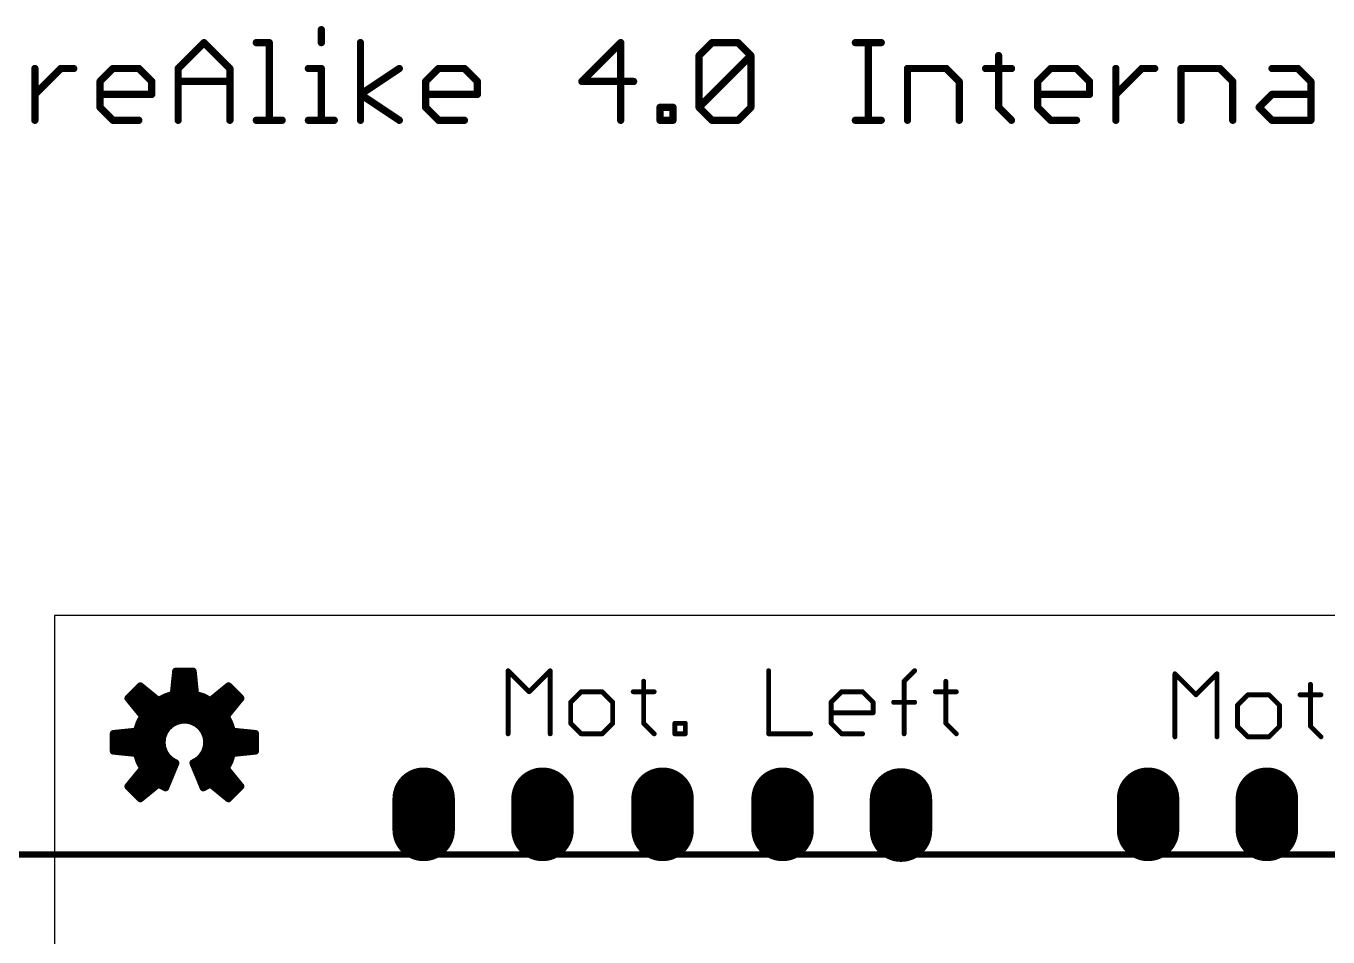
# Model space of a CAD drawing. Extents: x -31 to 85, y -21 to 97.
# Drawn here: x -0.59 to 26.69, y 78.22 to 97.3 of the extents above; entities that cross this region are included whole.
import ezdxf

# ---------------------------------------------------------------- set-up
doc = ezdxf.new("R2010")
doc.units = 0
for name, color, linetype in [('17', 82, 'CONTINUOUS'), ('20', 7, 'CONTINUOUS'), ('21', 253, 'CONTINUOUS'), ('47', 253, 'CONTINUOUS')]:
    doc.layers.add(name, color=color, linetype=linetype)

# ---------------------------------------------------------------- blocks, each defined once
blk = doc.blocks.new('LONGP50')
at = {"const_width": 1}
blk.add_lwpolyline([(-0.25, 0), (0.25, 0)], dxfattribs=at)
at = {"const_width": 0.5}
for points in [[(-0.25, 0.25, 1), (-0.25, -0.25)], [(0.25, -0.25, 1), (0.25, 0.25)]]:
    blk.add_lwpolyline(points, format="xyb", dxfattribs=at)

msp = doc.modelspace()

# ---------------------------------------------------------------- linework, layer by layer
at = {"layer": '20'}
for p, q in [((50.1015, 84.9505), (0.01, 84.9505)), ((0.01, 84.9505), (0.01, 0))]:
    msp.add_line(p, q, dxfattribs=at)
at = {"layer": '21'}
for points, const_width in [([(2.5477, 83.7848), (2.4985, 83.3009)], 0.15), ([(2.9133, 83.7848), (2.5477, 83.7848)], 0.15), ([(2.9625, 83.3009), (2.9133, 83.7848)], 0.15), ([(9.5123, 82.4738), (9.5123, 83.7957)], 0.1016), ([(9.5123, 83.7957), (9.9529, 83.3551)], 0.1016), ([(9.9529, 83.3551), (10.3936, 83.7957)], 0.1016), ([(10.3936, 83.7957), (10.3936, 82.4738)], 0.1016), ([(14.9695, 83.7957), (14.9695, 82.4738)], 0.1016), ([(17.8093, 83.5754), (18.0296, 83.7957)], 0.1016), ([(23.4823, 82.4103), (23.4823, 83.7322)], 0.1016), ([(23.4823, 83.7322), (23.9229, 83.2916)], 0.1016), ([(23.9229, 83.2916), (24.3636, 83.7322)], 0.1016), ([(24.3636, 83.7322), (24.3636, 82.4103)], 0.1016), ([(1.807, 83.478), (1.5485, 83.2195)], 0.15), ([(2.184, 83.1706), (1.807, 83.478)], 0.15), ([(2.5183, 83.496), (2.9427, 83.496)], 0.15), ([(2.5336, 83.646), (2.9274, 83.646)], 0.15), ([(3.654, 83.478), (3.277, 83.1706)], 0.15), ([(3.9125, 83.2195), (3.654, 83.478)], 0.15), ([(12.3521, 83.5754), (12.3521, 82.6941)], 0.1016), ([(17.8093, 82.4738), (17.8093, 83.5754)], 0.1016), ([(18.6824, 83.5754), (18.6824, 82.6941)], 0.1016), ([(26.3221, 83.5119), (26.3221, 82.6306)], 0.1016), ([(1.5485, 83.2195), (1.8559, 82.8425)], 0.15), ([(1.5677, 83.196), (2.1528, 83.196)], 0.15), ([(1.675, 83.346), (1.9689, 83.346)], 0.15), ([(2.3358, 83.2488), (2.184, 83.1706)], 0.15), ([(2.2333, 83.196), (3.2277, 83.196)], 0.15), ([(2.4985, 83.3009), (2.3358, 83.2488)], 0.15), ([(2.5031, 83.346), (2.9579, 83.346)], 0.15), ([(3.1252, 83.2488), (2.9625, 83.3009)], 0.15), ([(3.277, 83.1706), (3.1252, 83.2488)], 0.15), ([(3.3082, 83.196), (3.8933, 83.196)], 0.15), ([(3.4921, 83.346), (3.786, 83.346)], 0.15), ([(3.6051, 82.8425), (3.9125, 83.2195)], 0.15), ([(11.0423, 83.3551), (10.822, 83.1348)], 0.1016), ([(11.483, 83.3551), (11.0423, 83.3551)], 0.1016), ([(11.7033, 83.1348), (11.483, 83.3551)], 0.1016), ([(12.1318, 83.3551), (12.5724, 83.3551)], 0.1016), ([(16.2792, 83.1348), (16.4995, 83.3551)], 0.1016), ([(16.4995, 83.3551), (16.9402, 83.3551)], 0.1016), ([(16.9402, 83.3551), (17.1605, 83.1348)], 0.1016), ([(18.4621, 83.3551), (18.9027, 83.3551)], 0.1016), ([(25.0123, 83.2916), (24.792, 83.0713)], 0.1016), ([(25.453, 83.2916), (25.0123, 83.2916)], 0.1016), ([(25.6733, 83.0713), (25.453, 83.2916)], 0.1016), ([(26.1018, 83.2916), (26.5424, 83.2916)], 0.1016), ([(1.69, 83.046), (3.771, 83.046)], 0.15), ([(1.8123, 82.896), (3.6487, 82.896)], 0.15), ([(10.822, 83.1348), (10.822, 82.6941)], 0.1016), ([(11.7033, 82.6941), (11.7033, 83.1348)], 0.1016), ([(16.2792, 82.6941), (16.2792, 83.1348)], 0.1016), ([(17.1605, 82.9144), (16.2792, 82.9144)], 0.1016), ([(17.1605, 83.1348), (17.1605, 82.9144)], 0.1016), ([(17.5889, 83.1348), (18.0296, 83.1348)], 0.1016), ([(24.792, 83.0713), (24.792, 82.6306)], 0.1016), ([(25.6733, 82.6306), (25.6733, 83.0713)], 0.1016), ([(1.7777, 82.6907), (1.7256, 82.528)], 0.15), ([(1.7474, 82.596), (2.3719, 82.596)], 0.15), ([(1.8559, 82.8425), (1.7777, 82.6907)], 0.15), ([(1.8062, 82.746), (2.6122, 82.746)], 0.15), ([(2.3147, 82.5124), (2.3781, 82.605)], 0.15), ([(2.3781, 82.605), (2.4616, 82.6799)], 0.15), ([(2.4616, 82.6799), (2.5606, 82.7328)], 0.15), ([(2.5606, 82.7328), (2.6693, 82.7606)], 0.15), ([(2.6693, 82.7606), (2.7815, 82.7618)], 0.15), ([(2.7815, 82.7618), (2.8907, 82.7364)], 0.15), ([(2.8494, 82.746), (3.6548, 82.746)], 0.15), ([(2.8907, 82.7364), (2.9908, 82.6856)], 0.15), ([(2.9908, 82.6856), (3.076, 82.6126)], 0.15), ([(3.076, 82.6126), (3.1414, 82.5214)], 0.15), ([(3.0879, 82.596), (3.7136, 82.596)], 0.15), ([(3.6833, 82.6907), (3.6051, 82.8425)], 0.15), ([(3.7354, 82.528), (3.6833, 82.6907)], 0.15), ([(10.822, 82.6941), (11.0423, 82.4738)], 0.1016), ([(11.483, 82.4738), (11.7033, 82.6941)], 0.1016), ([(12.3521, 82.6941), (12.5724, 82.4738)], 0.1016), ([(13.0049, 82.4738), (13.0049, 82.6941)], 0.1016), ([(13.0049, 82.6941), (13.2252, 82.6941)], 0.1016), ([(13.2252, 82.6941), (13.2252, 82.4738)], 0.1016), ([(16.4995, 82.4738), (16.2792, 82.6941)], 0.1016), ([(18.6824, 82.6941), (18.9027, 82.4738)], 0.1016), ([(24.792, 82.6306), (25.0123, 82.4103)], 0.1016), ([(25.453, 82.4103), (25.6733, 82.6306)], 0.1016), ([(26.3221, 82.6306), (26.5424, 82.4103)], 0.1016), ([(1.7256, 82.528), (1.2417, 82.4788)], 0.15), ([(1.2417, 82.4788), (1.2417, 82.1132)], 0.15), ([(1.2417, 82.446), (2.2897, 82.446)], 0.15), ([(2.2617, 82.296), (2.2752, 82.4074)], 0.15), ([(2.2752, 82.4074), (2.3147, 82.5124)], 0.15), ([(3.1414, 82.5214), (3.1832, 82.4173)], 0.15), ([(3.1716, 82.446), (4.2193, 82.446)], 0.15), ([(3.1832, 82.4173), (3.199, 82.3062)], 0.15), ([(3.199, 82.3062), (3.1881, 82.1945)], 0.15), ([(4.2193, 82.4788), (3.7354, 82.528)], 0.15), ([(4.2193, 82.1132), (4.2193, 82.4788)], 0.15), ([(11.0423, 82.4738), (11.483, 82.4738)], 0.1016), ([(13.2252, 82.4738), (13.0049, 82.4738)], 0.1016), ([(14.9695, 82.4738), (15.8508, 82.4738)], 0.1016), ([(16.9402, 82.4738), (16.4995, 82.4738)], 0.1016), ([(25.0123, 82.4103), (25.453, 82.4103)], 0.1016), ([(1.2417, 82.296), (2.2617, 82.296)], 0.15), ([(1.2417, 82.146), (2.2896, 82.146)], 0.15), ([(1.2417, 82.1132), (1.7256, 82.064)], 0.15), ([(1.7256, 82.064), (1.7777, 81.9013)], 0.15), ([(2.2746, 82.1866), (2.2617, 82.296)], 0.15), ([(2.3128, 82.0832), (2.2746, 82.1866)], 0.15), ([(2.374, 81.9915), (2.3128, 82.0832)], 0.15), ([(3.1508, 82.0887), (3.0895, 81.9947)], 0.15), ([(3.1881, 82.1945), (3.1508, 82.0887)], 0.15), ([(3.171, 82.146), (4.2193, 82.146)], 0.15), ([(3.198, 82.296), (4.2193, 82.296)], 0.15), ([(3.6833, 81.9013), (3.7354, 82.064)], 0.15), ([(3.7354, 82.064), (4.2193, 82.1132)], 0.15), ([(1.7474, 81.996), (2.371, 81.996)], 0.15), ([(1.7777, 81.9013), (1.8559, 81.7495)], 0.15), ([(1.8062, 81.846), (2.5441, 81.846)], 0.15), ([(2.3358, 81.3432), (2.5511, 81.8629)], 0.15), ([(2.4549, 81.9167), (2.374, 81.9915)], 0.15), ([(2.5511, 81.8629), (2.4549, 81.9167)], 0.15), ([(3.0077, 81.918), (2.9099, 81.8629)], 0.15), ([(2.9099, 81.8629), (3.1252, 81.3432)], 0.15), ([(2.9169, 81.846), (3.6548, 81.846)], 0.15), ([(3.0895, 81.9947), (3.0077, 81.918)], 0.15), ([(3.0904, 81.996), (3.7136, 81.996)], 0.15), ([(3.6051, 81.7495), (3.6833, 81.9013)], 0.15), ([(1.8559, 81.7495), (1.5485, 81.3725)], 0.15), ([(1.69, 81.546), (2.4198, 81.546)], 0.15), ([(1.8123, 81.696), (2.482, 81.696)], 0.15), ([(2.979, 81.696), (3.6487, 81.696)], 0.15), ([(3.0412, 81.546), (3.771, 81.546)], 0.15), ([(3.9125, 81.3725), (3.6051, 81.7495)], 0.15), ([(1.5485, 81.3725), (1.807, 81.114)], 0.15), ([(1.5677, 81.396), (2.1528, 81.396)], 0.15), ([(1.675, 81.246), (1.9689, 81.246)], 0.15), ([(1.807, 81.114), (2.184, 81.4214)], 0.15), ([(2.184, 81.4214), (2.3358, 81.3432)], 0.15), ([(2.2333, 81.396), (2.3577, 81.396)], 0.15), ([(3.1033, 81.396), (3.2277, 81.396)], 0.15), ([(3.1252, 81.3432), (3.277, 81.4214)], 0.15), ([(3.277, 81.4214), (3.654, 81.114)], 0.15), ([(3.3082, 81.396), (3.8933, 81.396)], 0.15), ([(3.4921, 81.246), (3.786, 81.246)], 0.15), ([(3.654, 81.114), (3.9125, 81.3725)], 0.15)]:
    msp.add_lwpolyline(points, dxfattribs=dict(at, const_width=const_width))
for points, const_width in [([(2.5477, 83.8223, 1), (2.5477, 83.7473)], 0.075), ([(2.585, 83.781, 1), (2.5104, 83.7886)], 0.075), ([(2.9506, 83.7886, 1), (2.876, 83.781)], 0.075), ([(2.9133, 83.7473, 1), (2.9133, 83.8223)], 0.075), ([(9.5303, 83.8137, 1), (9.4943, 83.7778)], 0.0508), ([(9.5377, 83.7957, 1), (9.4869, 83.7957)], 0.0508), ([(10.419, 83.7957, 1), (10.3682, 83.7957)], 0.0508), ([(10.4115, 83.7778, 1), (10.3756, 83.8137)], 0.0508), ([(14.9949, 83.7957, 1), (14.9441, 83.7957)], 0.0508), ([(18.0475, 83.7778, 1), (18.0116, 83.8137)], 0.0508), ([(23.5003, 83.7502, 1), (23.4643, 83.7143)], 0.0508), ([(23.5077, 83.7322, 1), (23.4569, 83.7322)], 0.0508), ([(24.389, 83.7322, 1), (24.3382, 83.7322)], 0.0508), ([(24.3815, 83.7143, 1), (24.3456, 83.7502)], 0.0508), ([(1.8307, 83.5071, 1), (1.7833, 83.4489)], 0.075), ([(1.8335, 83.4515, 1), (1.7805, 83.5045)], 0.075), ([(2.5183, 83.5335, 1), (2.5183, 83.4585)], 0.075), ([(2.5336, 83.6835, 1), (2.5336, 83.6085)], 0.075), ([(2.9274, 83.6085, 1), (2.9274, 83.6835)], 0.075), ([(2.9427, 83.4585, 1), (2.9427, 83.5335)], 0.075), ([(3.6805, 83.5045, 1), (3.6275, 83.4515)], 0.075), ([(3.6777, 83.4489, 1), (3.6303, 83.5071)], 0.075), ([(12.3775, 83.5754, 1), (12.3267, 83.5754)], 0.0508), ([(17.7913, 83.5934, 1), (17.8272, 83.5574)], 0.0508), ([(17.8347, 83.5754, 1), (17.7839, 83.5754)], 0.0508), ([(18.7078, 83.5754, 1), (18.657, 83.5754)], 0.0508), ([(26.3475, 83.5119, 1), (26.2967, 83.5119)], 0.0508), ([(1.5776, 83.2432, 1), (1.5194, 83.1958)], 0.075), ([(1.522, 83.246, 1), (1.575, 83.193)], 0.075), ([(1.5677, 83.2335, 1), (1.5677, 83.1585)], 0.075), ([(1.675, 83.3835, 1), (1.675, 83.3085)], 0.075), ([(1.9689, 83.3085, 1), (1.9689, 83.3835)], 0.075), ([(2.1668, 83.2039, 1), (2.2012, 83.1373)], 0.075), ([(2.1528, 83.1585, 1), (2.1528, 83.2335)], 0.075), ([(2.1603, 83.1415, 1), (2.2077, 83.1997)], 0.075), ([(2.2333, 83.2335, 1), (2.2333, 83.1585)], 0.075), ([(2.3244, 83.2845, 1), (2.3473, 83.2131)], 0.075), ([(2.353, 83.2155, 1), (2.3187, 83.2822)], 0.075), ([(2.4612, 83.3047, 1), (2.5358, 83.2971)], 0.075), ([(2.5031, 83.3835, 1), (2.5031, 83.3085)], 0.075), ([(2.5099, 83.2652, 1), (2.4871, 83.3366)], 0.075), ([(2.9739, 83.3366, 1), (2.9511, 83.2652)], 0.075), ([(2.9252, 83.2971, 1), (2.9998, 83.3047)], 0.075), ([(2.9579, 83.3085, 1), (2.9579, 83.3835)], 0.075), ([(3.1423, 83.2822, 1), (3.108, 83.2155)], 0.075), ([(3.1137, 83.2131, 1), (3.1366, 83.2845)], 0.075), ([(3.2277, 83.1585, 1), (3.2277, 83.2335)], 0.075), ([(3.2533, 83.1997, 1), (3.3007, 83.1415)], 0.075), ([(3.2598, 83.1373, 1), (3.2942, 83.2039)], 0.075), ([(3.3082, 83.2335, 1), (3.3082, 83.1585)], 0.075), ([(3.4921, 83.3835, 1), (3.4921, 83.3085)], 0.075), ([(3.786, 83.3085, 1), (3.786, 83.3835)], 0.075), ([(3.9416, 83.1958, 1), (3.8834, 83.2432)], 0.075), ([(3.886, 83.193, 1), (3.939, 83.246)], 0.075), ([(3.8933, 83.1585, 1), (3.8933, 83.2335)], 0.075), ([(9.935, 83.373, 1), (9.9709, 83.3371)], 0.0508), ([(9.935, 83.3371, 1), (9.9709, 83.373)], 0.0508), ([(11.0423, 83.3805, 1), (11.0423, 83.3297)], 0.0508), ([(11.0603, 83.3371, 1), (11.0244, 83.373)], 0.0508), ([(11.5009, 83.373, 1), (11.465, 83.3371)], 0.0508), ([(11.483, 83.3297, 1), (11.483, 83.3805)], 0.0508), ([(12.1318, 83.3805, 1), (12.1318, 83.3297)], 0.0508), ([(12.5724, 83.3297, 1), (12.5724, 83.3805)], 0.0508), ([(16.4995, 83.3805, 1), (16.4995, 83.3297)], 0.0508), ([(16.5175, 83.3371, 1), (16.4816, 83.373)], 0.0508), ([(16.9581, 83.373, 1), (16.9222, 83.3371)], 0.0508), ([(16.9402, 83.3297, 1), (16.9402, 83.3805)], 0.0508), ([(18.4621, 83.3805, 1), (18.4621, 83.3297)], 0.0508), ([(18.9027, 83.3297, 1), (18.9027, 83.3805)], 0.0508), ([(23.905, 83.3095, 1), (23.9409, 83.2736)], 0.0508), ([(23.905, 83.2736, 1), (23.9409, 83.3095)], 0.0508), ([(25.0123, 83.317, 1), (25.0123, 83.2662)], 0.0508), ([(25.0303, 83.2736, 1), (24.9944, 83.3095)], 0.0508), ([(25.4709, 83.3095, 1), (25.435, 83.2736)], 0.0508), ([(25.453, 83.2662, 1), (25.453, 83.317)], 0.0508), ([(26.1018, 83.317, 1), (26.1018, 83.2662)], 0.0508), ([(26.5424, 83.2662, 1), (26.5424, 83.317)], 0.0508), ([(1.69, 83.0835, 1), (1.69, 83.0085)], 0.075), ([(1.8123, 82.9335, 1), (1.8123, 82.8585)], 0.075), ([(3.6487, 82.8585, 1), (3.6487, 82.9335)], 0.075), ([(3.771, 83.0085, 1), (3.771, 83.0835)], 0.075), ([(10.8474, 83.1348, 1), (10.7966, 83.1348)], 0.0508), ([(10.8041, 83.1527, 1), (10.84, 83.1168)], 0.0508), ([(11.7287, 83.1348, 1), (11.6779, 83.1348)], 0.0508), ([(11.6853, 83.1168, 1), (11.7213, 83.1527)], 0.0508), ([(16.3046, 83.1348, 1), (16.2538, 83.1348)], 0.0508), ([(16.2792, 82.9398, 1), (16.2792, 82.889)], 0.0508), ([(16.2613, 83.1527, 1), (16.2972, 83.1168)], 0.0508), ([(17.1859, 83.1348, 1), (17.1351, 83.1348)], 0.0508), ([(17.1351, 82.9144, 1), (17.1859, 82.9144)], 0.0508), ([(17.1425, 83.1168, 1), (17.1785, 83.1527)], 0.0508), ([(17.1605, 82.889, 1), (17.1605, 82.9398)], 0.0508), ([(17.5889, 83.1602, 1), (17.5889, 83.1094)], 0.0508), ([(18.0296, 83.1094, 1), (18.0296, 83.1602)], 0.0508), ([(24.8174, 83.0713, 1), (24.7666, 83.0713)], 0.0508), ([(24.7741, 83.0892, 1), (24.81, 83.0533)], 0.0508), ([(25.6987, 83.0713, 1), (25.6479, 83.0713)], 0.0508), ([(25.6553, 83.0533, 1), (25.6913, 83.0892)], 0.0508), ([(1.7474, 82.6335, 1), (1.7474, 82.5585)], 0.075), ([(1.7443, 82.7078, 1), (1.811, 82.6735)], 0.075), ([(1.8134, 82.6792, 1), (1.742, 82.7021)], 0.075), ([(1.8062, 82.7835, 1), (1.8062, 82.7085)], 0.075), ([(1.8892, 82.8253, 1), (1.8226, 82.8597)], 0.075), ([(1.8268, 82.8188, 1), (1.885, 82.8662)], 0.075), ([(2.353, 82.6329, 1), (2.4031, 82.5771)], 0.075), ([(2.409, 82.5838, 1), (2.3471, 82.6262)], 0.075), ([(2.3719, 82.5585, 1), (2.3719, 82.6335)], 0.075), ([(2.4439, 82.713, 1), (2.4793, 82.6468)], 0.075), ([(2.4866, 82.652, 1), (2.4366, 82.7078)], 0.075), ([(2.5513, 82.7691, 1), (2.5699, 82.6964)], 0.075), ([(2.5783, 82.6997, 1), (2.5429, 82.7658)], 0.075), ([(2.6122, 82.7085, 1), (2.6122, 82.7835)], 0.075), ([(2.6689, 82.7981, 1), (2.6697, 82.7231)], 0.075), ([(2.6786, 82.7243, 1), (2.66, 82.7969)], 0.075), ([(2.79, 82.7984, 1), (2.773, 82.7253)], 0.075), ([(2.7819, 82.7243, 1), (2.7811, 82.7993)], 0.075), ([(2.8494, 82.7835, 1), (2.8494, 82.7085)], 0.075), ([(2.9077, 82.7698, 1), (2.8738, 82.7029)], 0.075), ([(2.8822, 82.6998, 1), (2.8993, 82.7729)], 0.075), ([(3.0152, 82.7141, 1), (2.9664, 82.6572)], 0.075), ([(2.9739, 82.6522, 1), (3.0078, 82.7191)], 0.075), ([(3.1065, 82.6344, 1), (3.0455, 82.5907)], 0.075), ([(3.0879, 82.6335, 1), (3.0879, 82.5585)], 0.075), ([(3.0516, 82.5841, 1), (3.1004, 82.641)], 0.075), ([(3.6384, 82.8597, 1), (3.5718, 82.8253)], 0.075), ([(3.576, 82.8662, 1), (3.6342, 82.8188)], 0.075), ([(3.719, 82.7021, 1), (3.6476, 82.6792)], 0.075), ([(3.65, 82.6735, 1), (3.7167, 82.7078)], 0.075), ([(3.6548, 82.7085, 1), (3.6548, 82.7835)], 0.075), ([(3.7136, 82.5585, 1), (3.7136, 82.6335)], 0.075), ([(10.7966, 82.6941, 1), (10.8474, 82.6941)], 0.0508), ([(10.84, 82.7121, 1), (10.8041, 82.6762)], 0.0508), ([(11.6779, 82.6941, 1), (11.7287, 82.6941)], 0.0508), ([(11.7213, 82.6762, 1), (11.6853, 82.7121)], 0.0508), ([(12.37, 82.7121, 1), (12.3341, 82.6762)], 0.0508), ([(12.3267, 82.6941, 1), (12.3775, 82.6941)], 0.0508), ([(13.0303, 82.6941, 1), (12.9795, 82.6941)], 0.0508), ([(13.0049, 82.7195, 1), (13.0049, 82.6687)], 0.0508), ([(13.2506, 82.6941, 1), (13.1998, 82.6941)], 0.0508), ([(13.2252, 82.6687, 1), (13.2252, 82.7195)], 0.0508), ([(16.2538, 82.6941, 1), (16.3046, 82.6941)], 0.0508), ([(16.2972, 82.7121, 1), (16.2613, 82.6762)], 0.0508), ([(18.7004, 82.7121, 1), (18.6644, 82.6762)], 0.0508), ([(18.657, 82.6941, 1), (18.7078, 82.6941)], 0.0508), ([(24.7666, 82.6306, 1), (24.8174, 82.6306)], 0.0508), ([(24.81, 82.6486, 1), (24.7741, 82.6127)], 0.0508), ([(25.6479, 82.6306, 1), (25.6987, 82.6306)], 0.0508), ([(25.6913, 82.6127, 1), (25.6553, 82.6486)], 0.0508), ([(26.34, 82.6486, 1), (26.3041, 82.6127)], 0.0508), ([(26.2967, 82.6306, 1), (26.3475, 82.6306)], 0.0508), ([(1.2792, 82.4788, 1), (1.2042, 82.4788)], 0.075), ([(1.2379, 82.5161, 1), (1.2455, 82.4415)], 0.075), ([(1.2417, 82.4835, 1), (1.2417, 82.4085)], 0.075), ([(1.6899, 82.5394, 1), (1.7613, 82.5166)], 0.075), ([(1.7294, 82.4907, 1), (1.7218, 82.5653)], 0.075), ([(2.2401, 82.4206, 1), (2.3102, 82.3942)], 0.075), ([(2.3124, 82.4029, 1), (2.2379, 82.4119)], 0.075), ([(2.2837, 82.5336, 1), (2.3456, 82.4912)], 0.075), ([(2.3498, 82.4992, 1), (2.2796, 82.5256)], 0.075), ([(2.2897, 82.4085, 1), (2.2897, 82.4835)], 0.075), ([(3.1761, 82.5354, 1), (3.1066, 82.5074)], 0.075), ([(3.1109, 82.4995, 1), (3.1718, 82.5432)], 0.075), ([(3.1716, 82.4835, 1), (3.1716, 82.4085)], 0.075), ([(3.2203, 82.4226, 1), (3.146, 82.412)], 0.075), ([(3.1484, 82.4033, 1), (3.218, 82.4312)], 0.075), ([(3.2364, 82.3025, 1), (3.1617, 82.3098)], 0.075), ([(3.7392, 82.5653, 1), (3.7316, 82.4907)], 0.075), ([(3.6997, 82.5166, 1), (3.7711, 82.5394)], 0.075), ([(4.2568, 82.4788, 1), (4.1818, 82.4788)], 0.075), ([(4.2155, 82.4415, 1), (4.2231, 82.5161)], 0.075), ([(4.2193, 82.4085, 1), (4.2193, 82.4835)], 0.075), ([(9.4869, 82.4738, 1), (9.5377, 82.4738)], 0.0508), ([(10.3682, 82.4738, 1), (10.419, 82.4738)], 0.0508), ([(11.0423, 82.4992, 1), (11.0423, 82.4484)], 0.0508), ([(11.0244, 82.4558, 1), (11.0603, 82.4918)], 0.0508), ([(11.465, 82.4918, 1), (11.5009, 82.4558)], 0.0508), ([(11.483, 82.4484, 1), (11.483, 82.4992)], 0.0508), ([(12.5544, 82.4558, 1), (12.5904, 82.4918)], 0.0508), ([(13.0049, 82.4992, 1), (13.0049, 82.4484)], 0.0508), ([(12.9795, 82.4738, 1), (13.0303, 82.4738)], 0.0508), ([(13.1998, 82.4738, 1), (13.2506, 82.4738)], 0.0508), ([(13.2252, 82.4484, 1), (13.2252, 82.4992)], 0.0508), ([(14.9695, 82.4992, 1), (14.9695, 82.4484)], 0.0508), ([(14.9441, 82.4738, 1), (14.9949, 82.4738)], 0.0508), ([(15.8508, 82.4484, 1), (15.8508, 82.4992)], 0.0508), ([(16.4995, 82.4992, 1), (16.4995, 82.4484)], 0.0508), ([(16.4816, 82.4558, 1), (16.5175, 82.4918)], 0.0508), ([(16.9402, 82.4484, 1), (16.9402, 82.4992)], 0.0508), ([(17.7839, 82.4738, 1), (17.8347, 82.4738)], 0.0508), ([(18.8848, 82.4558, 1), (18.9207, 82.4918)], 0.0508), ([(23.4569, 82.4103, 1), (23.5077, 82.4103)], 0.0508), ([(24.3382, 82.4103, 1), (24.389, 82.4103)], 0.0508), ([(25.0123, 82.4357, 1), (25.0123, 82.3849)], 0.0508), ([(24.9944, 82.3923, 1), (25.0303, 82.4283)], 0.0508), ([(25.435, 82.4283, 1), (25.4709, 82.3923)], 0.0508), ([(25.453, 82.3849, 1), (25.453, 82.4357)], 0.0508), ([(26.5244, 82.3923, 1), (26.5604, 82.4283)], 0.0508), ([(1.2417, 82.3335, 1), (1.2417, 82.2585)], 0.075), ([(1.2417, 82.1835, 1), (1.2417, 82.1085)], 0.075), ([(1.2455, 82.1505, 1), (1.2379, 82.0759)], 0.075), ([(1.2042, 82.1132, 1), (1.2792, 82.1132)], 0.075), ([(1.7613, 82.0754, 1), (1.6899, 82.0526)], 0.075), ([(1.7218, 82.0267, 1), (1.7294, 82.1013)], 0.075), ([(2.2989, 82.3004, 1), (2.2245, 82.2916)], 0.075), ([(2.2245, 82.3005, 1), (2.2989, 82.2915)], 0.075), ([(2.3098, 82.1995, 1), (2.2395, 82.1736)], 0.075), ([(2.2374, 82.1822, 1), (2.3119, 82.191)], 0.075), ([(2.2617, 82.2585, 1), (2.2617, 82.3335)], 0.075), ([(2.344, 82.104, 1), (2.2816, 82.0623)], 0.075), ([(2.2776, 82.0702, 1), (2.348, 82.0961)], 0.075), ([(2.2896, 82.1085, 1), (2.2896, 82.1835)], 0.075), ([(3.1155, 82.1011, 1), (3.1862, 82.0762)], 0.075), ([(3.1823, 82.0682, 1), (3.1194, 82.1091)], 0.075), ([(3.171, 82.1835, 1), (3.171, 82.1085)], 0.075), ([(3.1507, 82.1982, 1), (3.2254, 82.1908)], 0.075), ([(3.2234, 82.1821, 1), (3.1527, 82.207)], 0.075), ([(3.198, 82.3335, 1), (3.198, 82.2585)], 0.075), ([(3.1619, 82.3009, 1), (3.2362, 82.3115)], 0.075), ([(3.7316, 82.1013, 1), (3.7392, 82.0267)], 0.075), ([(3.7711, 82.0526, 1), (3.6997, 82.0754)], 0.075), ([(4.1818, 82.1132, 1), (4.2568, 82.1132)], 0.075), ([(4.2231, 82.0759, 1), (4.2155, 82.1505)], 0.075), ([(4.2193, 82.2585, 1), (4.2193, 82.3335)], 0.075), ([(4.2193, 82.1085, 1), (4.2193, 82.1835)], 0.075), ([(1.7474, 82.0335, 1), (1.7474, 81.9585)], 0.075), ([(1.811, 81.9185, 1), (1.7443, 81.8842)], 0.075), ([(1.742, 81.8899, 1), (1.8134, 81.9128)], 0.075), ([(1.8062, 81.8835, 1), (1.8062, 81.8085)], 0.075), ([(2.3995, 82.0191, 1), (2.3486, 81.964)], 0.075), ([(2.3428, 81.9707, 1), (2.4052, 82.0124)], 0.075), ([(2.371, 81.9585, 1), (2.371, 82.0335)], 0.075), ([(2.4733, 81.9495, 1), (2.4366, 81.884)], 0.075), ([(2.4295, 81.8892, 1), (2.4804, 81.9443)], 0.075), ([(2.5857, 81.8485, 1), (2.5165, 81.8773)], 0.075), ([(2.5328, 81.8302, 1), (2.5694, 81.8956)], 0.075), ([(2.5441, 81.8085, 1), (2.5441, 81.8835)], 0.075), ([(2.9445, 81.8773, 1), (2.8753, 81.8485)], 0.075), ([(2.8915, 81.8956, 1), (2.9283, 81.8302)], 0.075), ([(2.9169, 81.8835, 1), (2.9169, 81.8085)], 0.075), ([(2.982, 81.9453, 1), (3.0333, 81.8906)], 0.075), ([(3.0261, 81.8853, 1), (2.9893, 81.9506)], 0.075), ([(3.0581, 82.0152, 1), (3.121, 81.9742)], 0.075), ([(3.0904, 82.0335, 1), (3.0904, 81.9585)], 0.075), ([(3.1152, 81.9673, 1), (3.0639, 82.022)], 0.075), ([(3.6476, 81.9128, 1), (3.719, 81.8899)], 0.075), ([(3.7167, 81.8842, 1), (3.65, 81.9185)], 0.075), ([(3.6548, 81.8085, 1), (3.6548, 81.8835)], 0.075), ([(3.7136, 81.9585, 1), (3.7136, 82.0335)], 0.075), ([(1.69, 81.5835, 1), (1.69, 81.5085)], 0.075), ([(1.8123, 81.7335, 1), (1.8123, 81.6585)], 0.075), ([(1.8226, 81.7323, 1), (1.8892, 81.7667)], 0.075), ([(1.885, 81.7258, 1), (1.8268, 81.7732)], 0.075), ([(2.4198, 81.5085, 1), (2.4198, 81.5835)], 0.075), ([(2.482, 81.6585, 1), (2.482, 81.7335)], 0.075), ([(2.979, 81.7335, 1), (2.979, 81.6585)], 0.075), ([(3.0412, 81.5835, 1), (3.0412, 81.5085)], 0.075), ([(3.6342, 81.7732, 1), (3.576, 81.7258)], 0.075), ([(3.5718, 81.7667, 1), (3.6384, 81.7323)], 0.075), ([(3.6487, 81.6585, 1), (3.6487, 81.7335)], 0.075), ([(3.771, 81.5085, 1), (3.771, 81.5835)], 0.075), ([(1.575, 81.399, 1), (1.522, 81.346)], 0.075), ([(1.5194, 81.3962, 1), (1.5776, 81.3488)], 0.075), ([(1.5677, 81.4335, 1), (1.5677, 81.3585)], 0.075), ([(1.675, 81.2835, 1), (1.675, 81.2085)], 0.075), ([(1.9689, 81.2085, 1), (1.9689, 81.2835)], 0.075), ([(2.2012, 81.4547, 1), (2.1668, 81.3881)], 0.075), ([(2.1528, 81.3585, 1), (2.1528, 81.4335)], 0.075), ([(2.2077, 81.3923, 1), (2.1603, 81.4505)], 0.075), ([(2.2333, 81.4335, 1), (2.2333, 81.3585)], 0.075), ([(2.3012, 81.3576, 1), (2.3704, 81.3288)], 0.075), ([(2.3186, 81.3099, 1), (2.353, 81.3765)], 0.075), ([(2.3577, 81.3585, 1), (2.3577, 81.4335)], 0.075), ([(3.1033, 81.4335, 1), (3.1033, 81.3585)], 0.075), ([(3.108, 81.3765, 1), (3.1424, 81.3099)], 0.075), ([(3.0906, 81.3288, 1), (3.1598, 81.3576)], 0.075), ([(3.2277, 81.3585, 1), (3.2277, 81.4335)], 0.075), ([(3.3007, 81.4505, 1), (3.2533, 81.3923)], 0.075), ([(3.2942, 81.3881, 1), (3.2598, 81.4547)], 0.075), ([(3.3082, 81.4335, 1), (3.3082, 81.3585)], 0.075), ([(3.4921, 81.2835, 1), (3.4921, 81.2085)], 0.075), ([(3.786, 81.2085, 1), (3.786, 81.2835)], 0.075), ([(3.8834, 81.3488, 1), (3.9416, 81.3962)], 0.075), ([(3.939, 81.346, 1), (3.886, 81.399)], 0.075), ([(3.8933, 81.3585, 1), (3.8933, 81.4335)], 0.075), ([(1.7833, 81.1431, 1), (1.8307, 81.0849)], 0.075), ([(1.7805, 81.0875, 1), (1.8335, 81.1405)], 0.075), ([(3.6275, 81.1405, 1), (3.6805, 81.0875)], 0.075), ([(3.6303, 81.0849, 1), (3.6777, 81.1431)], 0.075)]:
    msp.add_lwpolyline(points, format="xyb", dxfattribs=dict(at, const_width=const_width))
at = {"layer": '47'}
for points, const_width in [([(5.5988, 97.2244), (5.5988, 96.9532)], 0.1524), ([(2.599, 96.4109), (3.1414, 96.9532)], 0.1524), ([(3.1414, 96.9532), (3.6837, 96.4109)], 0.1524), ([(4.2362, 96.9532), (4.5074, 96.9532)], 0.1524), ([(4.5074, 96.9532), (4.5074, 95.3262)], 0.1524), ([(6.4191, 95.3262), (6.4191, 96.9532)], 0.1524), ([(11.8712, 96.9532), (11.0577, 96.1397)], 0.1524), ([(11.8712, 95.3262), (11.8712, 96.9532)], 0.1524), ([(13.5134, 96.682), (13.7846, 96.9532)], 0.1524), ([(13.7846, 96.9532), (14.3269, 96.9532)], 0.1524), ([(14.3269, 96.9532), (14.5981, 96.682)], 0.1524), ([(16.7877, 96.9532), (17.3301, 96.9532)], 0.1524), ([(17.0589, 95.3262), (17.0589, 96.9532)], 0.1524), ([(13.5134, 95.5974), (13.5134, 96.682)], 0.1524), ([(13.5134, 95.5974), (14.5981, 96.682)], 0.1524), ([(14.5981, 96.682), (14.5981, 95.5974)], 0.1524), ([(19.7875, 96.682), (19.7875, 95.5974)], 0.1524), ([(-0.4024, 95.3262), (-0.4024, 96.4109)], 0.1524), ([(-0.4024, 95.8685), (0.1399, 96.4109)], 0.1524), ([(0.1399, 96.4109), (0.4111, 96.4109)], 0.1524), ([(0.9619, 96.1397), (1.233, 96.4109)], 0.1524), ([(1.233, 96.4109), (1.7754, 96.4109)], 0.1524), ([(1.7754, 96.4109), (2.0465, 96.1397)], 0.1524), ([(2.599, 95.3262), (2.599, 96.4109)], 0.1524), ([(3.6837, 96.4109), (3.6837, 95.3262)], 0.1524), ([(5.3276, 96.4109), (5.5988, 96.4109)], 0.1524), ([(5.5988, 96.4109), (5.5988, 95.3262)], 0.1524), ([(6.4191, 95.8685), (7.2326, 96.4109)], 0.1524), ([(7.7834, 96.1397), (8.0545, 96.4109)], 0.1524), ([(8.0545, 96.4109), (8.5969, 96.4109)], 0.1524), ([(8.5969, 96.4109), (8.868, 96.1397)], 0.1524), ([(17.8792, 95.3262), (17.8792, 96.4109)], 0.1524), ([(17.8792, 96.4109), (18.6927, 96.4109)], 0.1524), ([(18.6927, 96.4109), (18.9638, 96.1397)], 0.1524), ([(19.5163, 96.4109), (20.0587, 96.4109)], 0.1524), ([(20.6078, 96.1397), (20.8789, 96.4109)], 0.1524), ([(20.8789, 96.4109), (21.4213, 96.4109)], 0.1524), ([(21.4213, 96.4109), (21.6924, 96.1397)], 0.1524), ([(22.2449, 95.3262), (22.2449, 96.4109)], 0.1524), ([(22.2449, 95.8685), (22.7872, 96.4109)], 0.1524), ([(22.7872, 96.4109), (23.0584, 96.4109)], 0.1524), ([(23.6092, 95.3262), (23.6092, 96.4109)], 0.1524), ([(23.6092, 96.4109), (24.4227, 96.4109)], 0.1524), ([(24.4227, 96.4109), (24.6939, 96.1397)], 0.1524), ([(25.5175, 96.4109), (26.0599, 96.4109)], 0.1524), ([(26.0599, 96.4109), (26.331, 96.1397)], 0.1524), ([(0.9619, 95.5974), (0.9619, 96.1397)], 0.1524), ([(2.0465, 96.1397), (2.0465, 95.8685)], 0.1524), ([(2.599, 96.1397), (3.6837, 96.1397)], 0.1524), ([(7.7834, 95.5974), (7.7834, 96.1397)], 0.1524), ([(8.868, 96.1397), (8.868, 95.8685)], 0.1524), ([(11.0577, 96.1397), (12.1423, 96.1397)], 0.1524), ([(18.9638, 96.1397), (18.9638, 95.3262)], 0.1524), ([(20.6078, 95.5974), (20.6078, 96.1397)], 0.1524), ([(21.6924, 96.1397), (21.6924, 95.8685)], 0.1524), ([(24.6939, 96.1397), (24.6939, 95.3262)], 0.1524), ([(26.331, 96.1397), (26.331, 95.3262)], 0.1524), ([(2.0465, 95.8685), (0.9619, 95.8685)], 0.1524), ([(7.2326, 95.3262), (6.4191, 95.8685)], 0.1524), ([(8.868, 95.8685), (7.7834, 95.8685)], 0.1524), ([(21.6924, 95.8685), (20.6078, 95.8685)], 0.1524), ([(25.2464, 95.5974), (25.5175, 95.8685)], 0.1524), ([(25.5175, 95.8685), (26.331, 95.8685)], 0.1524), ([(1.233, 95.3262), (0.9619, 95.5974)], 0.1524), ([(8.0545, 95.3262), (7.7834, 95.5974)], 0.1524), ([(12.6948, 95.3262), (12.6948, 95.5974)], 0.1524), ([(12.6948, 95.5974), (12.966, 95.5974)], 0.1524), ([(12.966, 95.5974), (12.966, 95.3262)], 0.1524), ([(13.7846, 95.3262), (13.5134, 95.5974)], 0.1524), ([(14.5981, 95.5974), (14.3269, 95.3262)], 0.1524), ([(19.7875, 95.5974), (20.0587, 95.3262)], 0.1524), ([(20.8789, 95.3262), (20.6078, 95.5974)], 0.1524), ([(25.5175, 95.3262), (25.2464, 95.5974)], 0.1524), ([(1.7754, 95.3262), (1.233, 95.3262)], 0.1524), ([(4.2362, 95.3262), (4.7785, 95.3262)], 0.1524), ([(5.3276, 95.3262), (5.87, 95.3262)], 0.1524), ([(8.5969, 95.3262), (8.0545, 95.3262)], 0.1524), ([(12.966, 95.3262), (12.6948, 95.3262)], 0.1524), ([(14.3269, 95.3262), (13.7846, 95.3262)], 0.1524), ([(16.7877, 95.3262), (17.3301, 95.3262)], 0.1524), ([(21.4213, 95.3262), (20.8789, 95.3262)], 0.1524), ([(26.331, 95.3262), (25.5175, 95.3262)], 0.1524), ([(44.2595, 79.9465), (-27.35, 79.9465)], 0.13)]:
    msp.add_lwpolyline(points, dxfattribs=dict(at, const_width=const_width))
at = {"layer": '47', "const_width": 0.0762}
for points in [[(5.6369, 97.2244, 1), (5.5607, 97.2244)], [(3.1683, 96.9801, 1), (3.1144, 96.9262)], [(3.1683, 96.9262, 1), (3.1144, 96.9801)], [(4.2362, 96.9913, 1), (4.2362, 96.9151)], [(4.5455, 96.9532, 1), (4.4693, 96.9532)], [(4.5074, 96.9151, 1), (4.5074, 96.9913)], [(5.5607, 96.9532, 1), (5.6369, 96.9532)], [(6.4572, 96.9532, 1), (6.381, 96.9532)], [(11.9093, 96.9532, 1), (11.8331, 96.9532)], [(11.8981, 96.9262, 1), (11.8442, 96.9801)], [(13.7846, 96.9913, 1), (13.7846, 96.9151)], [(13.8115, 96.9262, 1), (13.7576, 96.9801)], [(14.3539, 96.9801, 1), (14.3, 96.9262)], [(14.3269, 96.9151, 1), (14.3269, 96.9913)], [(16.7877, 96.9913, 1), (16.7877, 96.9151)], [(17.097, 96.9532, 1), (17.0208, 96.9532)], [(17.3301, 96.9151, 1), (17.3301, 96.9913)], [(13.5515, 96.682, 1), (13.4753, 96.682)], [(13.4865, 96.709, 1), (13.5404, 96.6551)], [(14.6362, 96.682, 1), (14.56, 96.682)], [(14.625, 96.6551, 1), (14.5711, 96.709)], [(14.5711, 96.6551, 1), (14.625, 96.709)], [(19.8256, 96.682, 1), (19.7494, 96.682)], [(-0.3643, 96.4109, 1), (-0.4405, 96.4109)], [(0.1399, 96.449, 1), (0.1399, 96.3728)], [(0.1669, 96.3839, 1), (0.113, 96.4378)], [(0.4111, 96.3728, 1), (0.4111, 96.449)], [(1.233, 96.449, 1), (1.233, 96.3728)], [(1.26, 96.3839, 1), (1.2061, 96.4378)], [(1.8023, 96.4378, 1), (1.7484, 96.3839)], [(1.7754, 96.3728, 1), (1.7754, 96.449)], [(2.6371, 96.4109, 1), (2.5609, 96.4109)], [(2.5721, 96.4378, 1), (2.626, 96.3839)], [(3.7218, 96.4109, 1), (3.6456, 96.4109)], [(3.6568, 96.3839, 1), (3.7106, 96.4378)], [(5.3276, 96.449, 1), (5.3276, 96.3728)], [(5.6369, 96.4109, 1), (5.5607, 96.4109)], [(5.5988, 96.3728, 1), (5.5988, 96.449)], [(7.2537, 96.3792, 1), (7.2114, 96.4426)], [(8.0545, 96.449, 1), (8.0545, 96.3728)], [(8.0815, 96.3839, 1), (8.0276, 96.4378)], [(8.6238, 96.4378, 1), (8.5699, 96.3839)], [(8.5969, 96.3728, 1), (8.5969, 96.449)], [(17.9173, 96.4109, 1), (17.8411, 96.4109)], [(17.8792, 96.449, 1), (17.8792, 96.3728)], [(18.7196, 96.4378, 1), (18.6657, 96.3839)], [(18.6927, 96.3728, 1), (18.6927, 96.449)], [(19.5163, 96.449, 1), (19.5163, 96.3728)], [(20.0587, 96.3728, 1), (20.0587, 96.449)], [(20.8789, 96.449, 1), (20.8789, 96.3728)], [(20.9059, 96.3839, 1), (20.852, 96.4378)], [(21.4482, 96.4378, 1), (21.3943, 96.3839)], [(21.4213, 96.3728, 1), (21.4213, 96.449)], [(22.283, 96.4109, 1), (22.2068, 96.4109)], [(22.7872, 96.449, 1), (22.7872, 96.3728)], [(22.8142, 96.3839, 1), (22.7603, 96.4378)], [(23.0584, 96.3728, 1), (23.0584, 96.449)], [(23.6473, 96.4109, 1), (23.5711, 96.4109)], [(23.6092, 96.449, 1), (23.6092, 96.3728)], [(24.4497, 96.4378, 1), (24.3958, 96.3839)], [(24.4227, 96.3728, 1), (24.4227, 96.449)], [(25.5175, 96.449, 1), (25.5175, 96.3728)], [(26.0868, 96.4378, 1), (26.0329, 96.3839)], [(26.0599, 96.3728, 1), (26.0599, 96.449)], [(1, 96.1397, 1), (0.9238, 96.1397)], [(0.9349, 96.1666, 1), (0.9888, 96.1128)], [(2.0846, 96.1397, 1), (2.0084, 96.1397)], [(2.0196, 96.1128, 1), (2.0735, 96.1666)], [(2.599, 96.1778, 1), (2.599, 96.1016)], [(3.6837, 96.1016, 1), (3.6837, 96.1778)], [(7.8215, 96.1397, 1), (7.7453, 96.1397)], [(7.7564, 96.1666, 1), (7.8103, 96.1128)], [(8.9061, 96.1397, 1), (8.8299, 96.1397)], [(8.8411, 96.1128, 1), (8.895, 96.1666)], [(11.0577, 96.1778, 1), (11.0577, 96.1016)], [(11.0307, 96.1666, 1), (11.0846, 96.1128)], [(12.1423, 96.1016, 1), (12.1423, 96.1778)], [(19.0019, 96.1397, 1), (18.9257, 96.1397)], [(18.9369, 96.1128, 1), (18.9908, 96.1666)], [(20.6459, 96.1397, 1), (20.5697, 96.1397)], [(20.5808, 96.1666, 1), (20.6347, 96.1128)], [(21.7305, 96.1397, 1), (21.6543, 96.1397)], [(21.6655, 96.1128, 1), (21.7194, 96.1666)], [(24.732, 96.1397, 1), (24.6558, 96.1397)], [(24.6669, 96.1128, 1), (24.7208, 96.1666)], [(26.3691, 96.1397, 1), (26.2929, 96.1397)], [(26.3041, 96.1128, 1), (26.358, 96.1666)], [(-0.4294, 95.8955, 1), (-0.3755, 95.8416)], [(0.9619, 95.9066, 1), (0.9619, 95.8304)], [(2.0084, 95.8685, 1), (2.0846, 95.8685)], [(2.0465, 95.8304, 1), (2.0465, 95.9066)], [(6.4402, 95.9002, 1), (6.3979, 95.8368)], [(6.3979, 95.9002, 1), (6.4402, 95.8368)], [(7.7834, 95.9066, 1), (7.7834, 95.8304)], [(8.8299, 95.8685, 1), (8.9061, 95.8685)], [(8.868, 95.8304, 1), (8.868, 95.9066)], [(20.6078, 95.9066, 1), (20.6078, 95.8304)], [(21.6543, 95.8685, 1), (21.7305, 95.8685)], [(21.6924, 95.8304, 1), (21.6924, 95.9066)], [(22.218, 95.8955, 1), (22.2719, 95.8416)], [(25.5175, 95.9066, 1), (25.5175, 95.8304)], [(25.5445, 95.8416, 1), (25.4906, 95.8955)], [(26.331, 95.8304, 1), (26.331, 95.9066)], [(0.9888, 95.6243, 1), (0.9349, 95.5704)], [(0.9238, 95.5974, 1), (1, 95.5974)], [(7.8103, 95.6243, 1), (7.7564, 95.5704)], [(7.7453, 95.5974, 1), (7.8215, 95.5974)], [(12.7329, 95.5974, 1), (12.6567, 95.5974)], [(12.6948, 95.6355, 1), (12.6948, 95.5593)], [(13.0041, 95.5974, 1), (12.9279, 95.5974)], [(12.966, 95.5593, 1), (12.966, 95.6355)], [(13.5404, 95.6243, 1), (13.4865, 95.5704)], [(13.4865, 95.6243, 1), (13.5404, 95.5704)], [(13.4753, 95.5974, 1), (13.5515, 95.5974)], [(14.56, 95.5974, 1), (14.6362, 95.5974)], [(14.625, 95.5704, 1), (14.5711, 95.6243)], [(19.8144, 95.6243, 1), (19.7605, 95.5704)], [(19.7494, 95.5974, 1), (19.8256, 95.5974)], [(20.6347, 95.6243, 1), (20.5808, 95.5704)], [(20.5697, 95.5974, 1), (20.6459, 95.5974)], [(25.2733, 95.6243, 1), (25.2194, 95.5704)], [(25.2194, 95.6243, 1), (25.2733, 95.5704)], [(-0.4405, 95.3262, 1), (-0.3643, 95.3262)], [(1.233, 95.3643, 1), (1.233, 95.2881)], [(1.2061, 95.2993, 1), (1.26, 95.3531)], [(1.7754, 95.2881, 1), (1.7754, 95.3643)], [(2.5609, 95.3262, 1), (2.6371, 95.3262)], [(3.6456, 95.3262, 1), (3.7218, 95.3262)], [(4.2362, 95.3643, 1), (4.2362, 95.2881)], [(4.4693, 95.3262, 1), (4.5455, 95.3262)], [(4.7785, 95.2881, 1), (4.7785, 95.3643)], [(5.3276, 95.3643, 1), (5.3276, 95.2881)], [(5.5607, 95.3262, 1), (5.6369, 95.3262)], [(5.87, 95.2881, 1), (5.87, 95.3643)], [(6.381, 95.3262, 1), (6.4572, 95.3262)], [(7.2114, 95.2945, 1), (7.2537, 95.3579)], [(8.0545, 95.3643, 1), (8.0545, 95.2881)], [(8.0276, 95.2993, 1), (8.0815, 95.3531)], [(8.5969, 95.2881, 1), (8.5969, 95.3643)], [(11.8331, 95.3262, 1), (11.9093, 95.3262)], [(12.6948, 95.3643, 1), (12.6948, 95.2881)], [(12.6567, 95.3262, 1), (12.7329, 95.3262)], [(12.9279, 95.3262, 1), (13.0041, 95.3262)], [(12.966, 95.2881, 1), (12.966, 95.3643)], [(13.7846, 95.3643, 1), (13.7846, 95.2881)], [(13.7576, 95.2993, 1), (13.8115, 95.3531)], [(14.3, 95.3531, 1), (14.3539, 95.2993)], [(14.3269, 95.2881, 1), (14.3269, 95.3643)], [(16.7877, 95.3643, 1), (16.7877, 95.2881)], [(17.0208, 95.3262, 1), (17.097, 95.3262)], [(17.3301, 95.2881, 1), (17.3301, 95.3643)], [(17.8411, 95.3262, 1), (17.9173, 95.3262)], [(18.9257, 95.3262, 1), (19.0019, 95.3262)], [(20.0317, 95.2993, 1), (20.0856, 95.3531)], [(20.8789, 95.3643, 1), (20.8789, 95.2881)], [(20.852, 95.2993, 1), (20.9059, 95.3531)], [(21.4213, 95.2881, 1), (21.4213, 95.3643)], [(22.2068, 95.3262, 1), (22.283, 95.3262)], [(23.5711, 95.3262, 1), (23.6473, 95.3262)], [(24.6558, 95.3262, 1), (24.732, 95.3262)], [(25.5175, 95.3643, 1), (25.5175, 95.2881)], [(25.4906, 95.2993, 1), (25.5445, 95.3531)], [(26.2929, 95.3262, 1), (26.3691, 95.3262)], [(26.331, 95.2881, 1), (26.331, 95.3643)]]:
    msp.add_lwpolyline(points, format="xyb", dxfattribs=at)

# ---------------------------------------------------------------- block references
at = {"layer": '17', "xscale": 1.308, "yscale": 1.308, "rotation": 90}
for p in [(7.743, 80.7875), (7.743, 80.7875), (10.233, 80.7875), (10.233, 80.7875), (12.748, 80.7875), (12.748, 80.7875), (15.263, 80.7875), (15.263, 80.7875), (17.743, 80.7725), (17.743, 80.7725), (22.9195, 80.7875), (22.9195, 80.7875), (25.4095, 80.7875), (25.4095, 80.7875)]:
    msp.add_blockref('LONGP50', p, dxfattribs=at)

doc.saveas('drawing.dxf')
